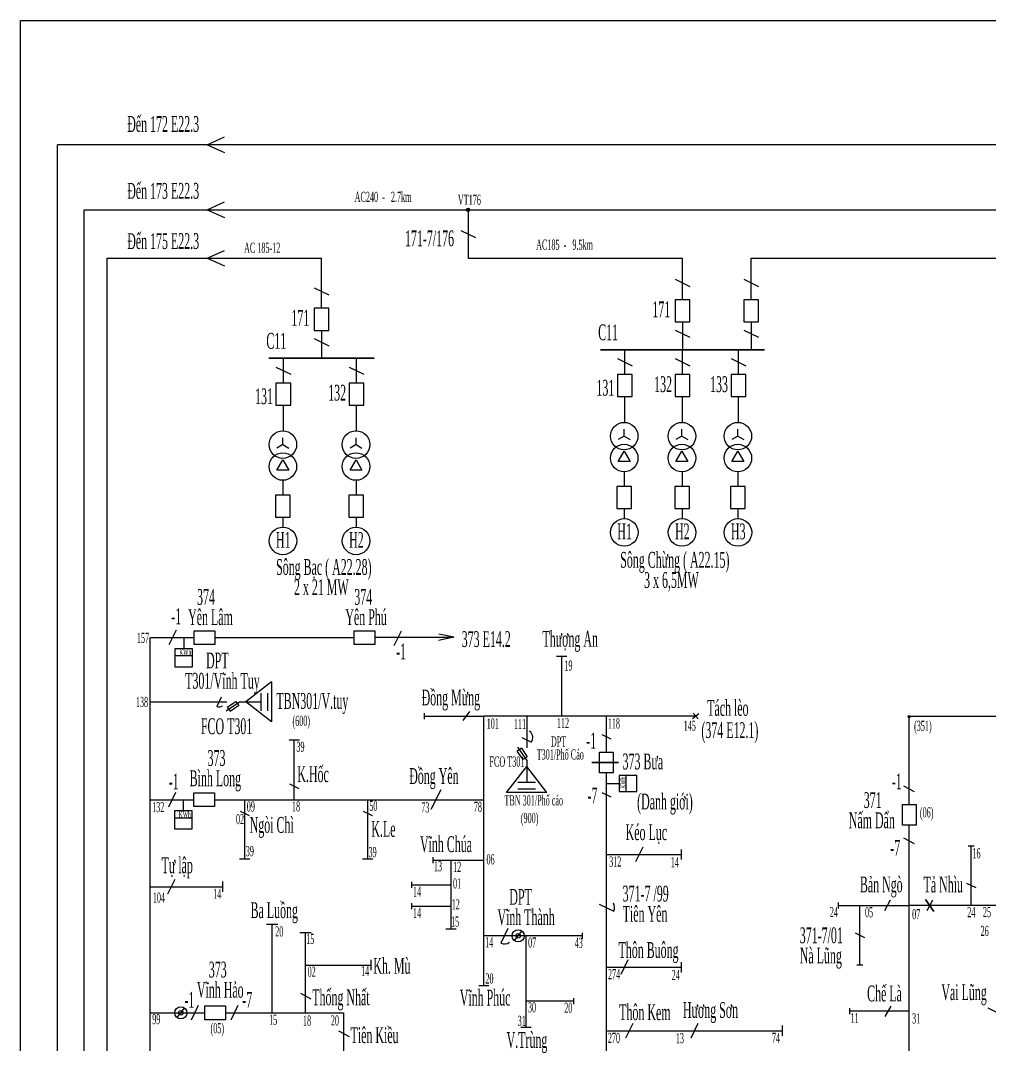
# Model space of a CAD drawing. Header units: inches. Extents: x 5954 to 16840, y 1852 to 5708.
# Drawn here: x 6032 to 6516, y 5196 to 5708 of the extents above; entities that cross this region are included whole.
import ezdxf

# ---------------------------------------------------------------- set-up
doc = ezdxf.new("R2010")
doc.units = ezdxf.units.IN
doc.header["$LTSCALE"] = 0.007
doc.header["$MEASUREMENT"] = 0
doc.layers.get('0').update_dxf_attribs({"color": 8, "lineweight": 25})
for name, color, linetype, lineweight in [('0.4+6kV', 6, 'Continuous', 25), ('DZ 35', 30, 'Continuous', 25), ('DZ110', 1, 'Continuous', 25), ('TC 110', 1, 'Continuous', 35)]:
    doc.layers.add(name, color=color, linetype=linetype, lineweight=lineweight)
doc.layers.add('Chu', color=7, linetype='Continuous')
doc.layers.add('so', color=7, linetype='Continuous')
doc.styles.add('chu', font='times.ttf', dxfattribs={"width": 0.5, "height": 0.2})

msp = doc.modelspace()

# ---------------------------------------------------------------- hatches: boundary and pattern name
at = {"layer": 'DZ 35'}
msp.add_hatch(color=256, dxfattribs=at).paths.add_polyline_path([(6474.57, 5360.09, 1), (6475.65, 5360.09, 1)])
at = {"layer": 'DZ110'}
msp.add_hatch(color=1, dxfattribs=at).paths.add_polyline_path([(6254.13, 5613.06, 1), (6255.86, 5613.06, 1)])

# ---------------------------------------------------------------- linework, layer by layer
at = {"color": 0}
msp.add_lwpolyline([(8371.67, 4027.59), (6031.74, 4027.59), (6031.74, 5707.54), (8371.67, 5707.54)], close=True, dxfattribs=at)
at = {"layer": '0.4+6kV', "color": 6}
for p, q in [((6329.94, 5487.42), (6332.92, 5492.59)), ((6332.92, 5492.59), (6335.9, 5487.42)), ((6358.74, 5487.42), (6361.72, 5492.59)), ((6361.72, 5492.59), (6364.71, 5487.42)), ((6386.65, 5487.42), (6389.63, 5492.59)), ((6389.63, 5492.59), (6392.61, 5487.42)), ((6159.64, 5483.17), (6162.62, 5488.33)), ((6162.62, 5488.33), (6165.6, 5483.17)), ((6196.13, 5483.17), (6199.11, 5488.33)), ((6199.11, 5488.33), (6202.09, 5483.17)), ((6335.9, 5487.42), (6329.94, 5487.42)), ((6364.71, 5487.42), (6358.74, 5487.42)), ((6392.61, 5487.42), (6386.65, 5487.42)), ((6165.6, 5483.17), (6159.64, 5483.17)), ((6202.09, 5483.17), (6196.13, 5483.17)), ((6332.96, 5482.27), (6332.96, 5474.91)), ((6361.76, 5482.27), (6361.76, 5474.91)), ((6389.67, 5482.27), (6389.67, 5474.91)), ((6162.66, 5478.02), (6162.66, 5470.66)), ((6199.15, 5478.02), (6199.15, 5470.66)), ((6162.66, 5459.66), (6162.66, 5454.65)), ((6199.15, 5459.66), (6199.15, 5454.65)), ((6332.96, 5463.91), (6332.96, 5458.9)), ((6332.96, 5462.86), (6332.96, 5458.9)), ((6361.76, 5463.91), (6361.76, 5458.9)), ((6361.76, 5462.86), (6361.76, 5458.9)), ((6389.67, 5463.91), (6389.67, 5458.9)), ((6389.67, 5462.86), (6389.67, 5458.9)), ((6162.66, 5458.61), (6162.66, 5454.65)), ((6199.15, 5458.61), (6199.15, 5454.65)), ((6332.96, 5455.25), (6332.96, 5455.25)), ((6361.76, 5455.25), (6361.76, 5455.25)), ((6389.67, 5455.25), (6389.67, 5455.25)), ((6162.66, 5451), (6162.66, 5451)), ((6199.15, 5451), (6199.15, 5451))]:
    msp.add_line(p, q, dxfattribs=at)
at = {"layer": '0.4+6kV', "color": 170, "ltscale": 0.06}
for p, q in [((6278.13, 5248.28), (6281.87, 5253.01)), ((6278.13, 5248.28), (6281.87, 5253.01)), ((6109.83, 5209.84), (6113.58, 5214.57)), ((6109.83, 5209.84), (6113.58, 5214.57))]:
    msp.add_line(p, q, dxfattribs=at)
at = {"layer": '0.4+6kV', "color": 6}
for centre in [(6332.92, 5489.14), (6361.72, 5489.14), (6389.63, 5489.14), (6162.62, 5484.89), (6199.11, 5484.89), (6162.66, 5447.77), (6162.66, 5447.77), (6199.15, 5447.77), (6199.15, 5447.77), (6332.96, 5452.02), (6332.96, 5452.02), (6361.76, 5452.02), (6361.76, 5452.02), (6389.67, 5452.02), (6389.67, 5452.02)]:
    msp.add_circle(centre, 6.87, dxfattribs=at)
at = {"layer": '0.4+6kV', "color": 170, "ltscale": 0.06}
for centre, radius in [((6280, 5250.64), 3.02), ((6280, 5250.64), 3.02), ((6280, 5250.64), 1.11), ((6111.71, 5212.21), 3.02), ((6111.71, 5212.21), 3.02), ((6111.71, 5212.21), 1.11)]:
    msp.add_circle(centre, radius, dxfattribs=at)
at = {"layer": 'DZ 35'}
for p, q in [((6109.34, 5403.2), (6105.78, 5395.86)), ((6096.45, 4818.69), (6096.45, 5399.52)), ((6096.67, 5399.52), (6118.44, 5399.52)), ((6113.16, 5399.53), (6113.16, 5394.08)), ((6128.75, 5399.52), (6198.24, 5399.52)), ((6208.55, 5399.76), (6247.97, 5399.66)), ((6221.61, 5402.69), (6218.05, 5395.36)), ((6117.37, 5390.34), (6108.94, 5390.34)), ((6304.31, 5390.05), (6299.17, 5390.05)), ((6301.74, 5360.37), (6301.74, 5390.05)), ((6156.96, 5377.42), (6144.1, 5367.41)), ((6156.96, 5377.42), (6156.96, 5357.41)), ((6096.67, 5367.41), (6134.64, 5367.41)), ((6131.89, 5369.71), (6129.66, 5365.12)), ((6140.98, 5367.41), (6151.78, 5367.41)), ((6156.96, 5357.41), (6144.1, 5367.41)), ((6151.78, 5363), (6151.78, 5371.83)), ((6155.15, 5363), (6155.15, 5371.83)), ((6255.71, 5362.66), (6252.48, 5358.07)), ((6233.2, 5358.85), (6233.2, 5361.88)), ((6233.2, 5360.37), (6262.89, 5360.37)), ((6262.89, 5225.62), (6262.89, 5360.37)), ((6368.54, 5360.37), (6262.89, 5360.37)), ((6284.26, 5360.37), (6284.26, 5344.56)), ((6324.03, 5342.27), (6324.03, 5360.37)), ((6366.98, 5359.09), (6370.1, 5361.65)), ((6367.24, 5361.74), (6369.84, 5358.99)), ((6475.11, 5316.15), (6475.11, 5360.09)), ((6543.04, 5360.09), (6475.11, 5360.09)), ((6170.87, 5348.29), (6165.73, 5348.29)), ((6168.3, 5318.61), (6168.3, 5348.29)), ((6286.55, 5347.32), (6281.96, 5349.54)), ((6321.74, 5351.17), (6326.32, 5348.95)), ((6284.26, 5338.22), (6284.26, 5327.42)), ((6274.25, 5322.24), (6284.26, 5335.1)), ((6294.26, 5322.24), (6284.26, 5335.1)), ((6324.03, 5175.98), (6324.03, 5331.95)), ((6166.01, 5326.49), (6170.59, 5324.27)), ((6279.84, 5327.42), (6288.67, 5327.42)), ((6324.03, 5326.64), (6330.41, 5326.64)), ((6333.93, 5322.67), (6333.93, 5330.6)), ((6109.11, 5322.27), (6105.55, 5314.94)), ((6241.43, 5323.52), (6236.5, 5313.69)), ((6294.26, 5322.24), (6274.25, 5322.24)), ((6279.84, 5324.05), (6288.67, 5324.05)), ((6321.74, 5322.27), (6326.32, 5320.05)), ((6477.72, 5322.52), (6472.5, 5325.37)), ((6096.45, 5318.61), (6118.22, 5318.61)), ((6112.93, 5318.61), (6112.93, 5313.16)), ((6128.53, 5318.61), (6262.89, 5318.61)), ((6143.56, 5318.61), (6143.56, 5288.92)), ((6204.91, 5318.61), (6204.91, 5288.92)), ((6141.27, 5312.94), (6145.85, 5310.72)), ((6202.62, 5312.94), (6207.2, 5310.72)), ((6117.14, 5309.41), (6108.72, 5309.41)), ((6475.11, 5036.84), (6475.11, 5305.84)), ((6477.72, 5296.62), (6472.5, 5299.48)), ((6504.53, 5295.51), (6507.55, 5295.51)), ((6506.04, 5265.82), (6506.04, 5295.51)), ((6324.03, 5291.25), (6361.34, 5291.25)), ((6342.15, 5294.92), (6338.59, 5287.58)), ((6361.34, 5293.82), (6361.34, 5288.68)), ((6146.13, 5288.92), (6140.99, 5288.92)), ((6207.48, 5288.92), (6202.34, 5288.92)), ((6237.67, 5286.85), (6237.67, 5289.88)), ((6237.67, 5288.36), (6262.89, 5288.36)), ((6246.45, 5288.36), (6246.45, 5253.92)), ((6096.45, 5275.18), (6132.44, 5275.18)), ((6108.71, 5278.85), (6105.15, 5271.52)), ((6132.44, 5277.75), (6132.44, 5272.61)), ((6226.98, 5274.53), (6226.98, 5277.56)), ((6226.98, 5276.04), (6246.45, 5276.04)), ((6503.75, 5276.97), (6508.33, 5274.74)), ((6226.98, 5263.9), (6226.98, 5266.92)), ((6226.98, 5265.41), (6246.45, 5265.41)), ((6320.36, 5266.54), (6327.7, 5262.98)), ((6439.82, 5264.31), (6439.82, 5267.33)), ((6439.82, 5265.82), (6475.11, 5265.82)), ((6450.5, 5236.13), (6450.5, 5265.82)), ((6465.63, 5268.43), (6462.78, 5263.21)), ((6523.99, 5265.82), (6475.11, 5265.82)), ((6486.75, 5268.43), (6483.9, 5263.21)), ((6154.44, 5256.47), (6160.15, 5256.47)), ((6157.29, 5212.21), (6157.29, 5256.47)), ((6171.05, 5252.32), (6176.75, 5252.32)), ((6173.9, 5212.21), (6173.9, 5252.32)), ((6249.02, 5253.92), (6243.88, 5253.92)), ((6312.07, 5250.64), (6262.89, 5250.64)), ((6274.88, 5254.31), (6271.33, 5246.98)), ((6283.87, 5250.64), (6283.87, 5204.84)), ((6312.07, 5249.13), (6312.07, 5252.15)), ((6448.21, 5252.09), (6452.79, 5249.86)), ((6173.9, 5236.04), (6206.57, 5236.04)), ((6206.57, 5238.61), (6206.57, 5233.47)), ((6324.03, 5234.99), (6361.34, 5234.99)), ((6334.78, 5238.65), (6331.22, 5231.32)), ((6361.34, 5237.56), (6361.34, 5232.42)), ((6448.99, 5236.13), (6452.01, 5236.13)), ((6265.46, 5225.62), (6260.32, 5225.62)), ((6171.43, 5222.02), (6176.64, 5219.17)), ((6307.82, 5216.55), (6307.82, 5219.58)), ((6120.37, 5215.87), (6116.81, 5208.54)), ((6140.22, 5215.87), (6136.66, 5208.54)), ((6307.82, 5218.07), (6283.87, 5218.07)), ((6445.42, 5211.49), (6445.42, 5214.51)), ((6465.85, 5215.61), (6462.99, 5210.39)), ((6514.31, 5214.65), (6518.9, 5212.43)), ((6096.45, 5212.21), (6123.68, 5212.21)), ((6133.99, 5212.21), (6192.92, 5212.21)), ((6192.92, 5212.21), (6192.92, 5088.45)), ((6475.11, 5213), (6445.42, 5213)), ((6286.44, 5204.84), (6281.3, 5204.84)), ((6337.16, 5206.91), (6333.61, 5199.58)), ((6369.68, 5206.91), (6366.12, 5199.58)), ((6411.76, 5205.82), (6411.76, 5200.68)), ((6190.45, 5203.21), (6195.66, 5200.36)), ((6324.03, 5203.25), (6411.76, 5203.25))]:
    msp.add_line(p, q, dxfattribs=at)
at = {"layer": 'DZ 35', "ltscale": 0.06}
for p, q in [((6247.97, 5399.66), (6240.28, 5398.05)), ((6247.97, 5399.66), (6240.35, 5401.26)), ((6134.37, 5362.88), (6140.98, 5367.41)), ((6134.9, 5364.77), (6139.19, 5367.7)), ((6139.19, 5367.7), (6140.59, 5365.64)), ((6134.9, 5364.78), (6136.3, 5362.72)), ((6140.59, 5365.64), (6136.3, 5362.71)), ((6281.62, 5344.3), (6279.56, 5342.9)), ((6282.48, 5338.61), (6279.56, 5342.9)), ((6279.72, 5344.83), (6284.26, 5338.22)), ((6281.61, 5344.3), (6284.54, 5340.01)), ((6284.54, 5340.01), (6282.48, 5338.61))]:
    msp.add_line(p, q, dxfattribs=at)
at = {"layer": 'DZ 35'}
for points in [[(6128.75, 5396.09), (6118.44, 5396.09), (6118.44, 5402.97), (6128.75, 5402.97)], [(6208.55, 5396.09), (6198.24, 5396.09), (6198.24, 5402.97), (6208.55, 5402.97)], [(6108.94, 5394.08), (6117.37, 5394.08), (6117.37, 5384.74), (6108.94, 5384.74)], [(6320.59, 5331.95), (6320.59, 5342.27), (6327.47, 5342.27), (6327.47, 5331.95)], [(6330.41, 5330.6), (6330.41, 5322.67), (6339.2, 5322.67), (6339.2, 5330.6)], [(6128.53, 5315.17), (6118.22, 5315.17), (6118.22, 5322.04), (6128.53, 5322.04)], [(6471.67, 5305.84), (6471.67, 5316.15), (6478.55, 5316.15), (6478.55, 5305.84)], [(6108.72, 5313.16), (6117.14, 5313.16), (6117.14, 5303.82), (6108.72, 5303.82)], [(6133.99, 5208.77), (6123.68, 5208.77), (6123.68, 5215.65), (6133.99, 5215.65)]]:
    msp.add_lwpolyline(points, close=True, dxfattribs=at)
msp.add_circle((6475.11, 5360.09), 0.54, dxfattribs=at)
for centre, radius, start, end in [((6130.77, 5367.41), 2.55, 244.1246, 311.9386), ((6283.33, 5349.64), 3.97, 324.1641, 53.3301), ((6324.03, 5264.76), 4.07, 334.1246, 31.6535), ((6273.11, 5250.64), 4.07, 244.1246, 309.6777)]:
    msp.add_arc(centre, radius, start, end, dxfattribs=at)
at = {"layer": 'DZ110', "color": 1}
for p, q in [((6124.93, 5645.51), (6133.53, 5649.4)), ((6050.26, 4453.51), (6050.26, 5645.51)), ((7030.97, 5645.51), (6050.26, 5645.51)), ((6124.93, 5645.51), (6133.53, 5641.61)), ((6063.42, 5613.06), (6684.22, 5613.06)), ((6063.42, 4457.62), (6063.42, 5613.06)), ((6124.93, 5613.06), (6133.53, 5616.96)), ((6124.93, 5613.06), (6133.53, 5609.17)), ((6254.99, 5613.06), (6254.99, 5588.9)), ((6251.33, 5602.76), (6258.66, 5599.2)), ((6124.93, 5588.9), (6133.53, 5592.8)), ((6074.93, 4457.62), (6074.93, 5588.9)), ((6074.93, 5588.9), (6181.9, 5588.9)), ((6124.93, 5588.9), (6133.53, 5585.01)), ((6181.9, 5563.87), (6181.9, 5588.9)), ((6254.99, 5588.9), (6361.96, 5588.9)), ((6361.96, 5568.12), (6361.96, 5588.9)), ((6396.27, 5568.12), (6396.27, 5588.9)), ((6396.27, 5588.9), (6543.56, 5588.9)), ((6358.3, 5578.4), (6365.63, 5574.85)), ((6392.61, 5578.4), (6399.94, 5574.85)), ((6178.23, 5574.15), (6185.56, 5570.6)), ((6361.96, 5557.13), (6361.96, 5543.2)), ((6396.27, 5557.13), (6396.27, 5543.2)), ((6181.9, 5552.87), (6181.9, 5538.95)), ((6358.3, 5553.01), (6365.63, 5549.45)), ((6392.61, 5553.01), (6399.94, 5549.45)), ((6178.23, 5548.76), (6185.56, 5545.2)), ((6333.16, 5530.82), (6333.16, 5543.2)), ((6361.96, 5530.82), (6361.96, 5543.2)), ((6389.87, 5530.82), (6389.87, 5543.2)), ((6162.86, 5526.57), (6162.86, 5538.95)), ((6199.35, 5526.57), (6199.35, 5538.95)), ((6329.5, 5538.79), (6336.83, 5535.23)), ((6358.3, 5538.79), (6365.63, 5535.23)), ((6386.2, 5538.79), (6393.53, 5535.23)), ((6159.19, 5534.54), (6166.53, 5530.98)), ((6195.68, 5534.54), (6203.02, 5530.98)), ((6162.86, 5502.71), (6162.86, 5515.57)), ((6199.35, 5502.71), (6199.35, 5515.57)), ((6333.16, 5506.96), (6333.16, 5519.82)), ((6361.96, 5506.96), (6361.96, 5519.82)), ((6389.87, 5506.96), (6389.87, 5519.82)), ((6332.92, 5500.09), (6329.94, 5498.37)), ((6332.92, 5500.09), (6332.92, 5503.54)), ((6332.92, 5500.09), (6335.9, 5498.37)), ((6361.72, 5500.09), (6358.74, 5498.37)), ((6361.72, 5500.09), (6361.72, 5503.54)), ((6361.72, 5500.09), (6364.71, 5498.37)), ((6389.63, 5500.09), (6386.65, 5498.37)), ((6389.63, 5500.09), (6389.63, 5503.54)), ((6389.63, 5500.09), (6392.61, 5498.37)), ((6162.62, 5495.84), (6159.64, 5494.12)), ((6162.62, 5495.84), (6162.62, 5499.29)), ((6162.62, 5495.84), (6165.6, 5494.12)), ((6199.11, 5495.84), (6196.13, 5494.12)), ((6199.11, 5495.84), (6199.11, 5499.29)), ((6199.11, 5495.84), (6202.09, 5494.12))]:
    msp.add_line(p, q, dxfattribs=at)
for points in [[(6365.63, 5557.13), (6365.63, 5568.12), (6358.3, 5568.12), (6358.3, 5557.13)], [(6399.94, 5557.13), (6399.94, 5568.12), (6392.61, 5568.12), (6392.61, 5557.13)], [(6185.56, 5552.87), (6185.56, 5563.87), (6178.23, 5563.87), (6178.23, 5552.87)], [(6336.83, 5519.82), (6336.83, 5530.82), (6329.5, 5530.82), (6329.5, 5519.82)], [(6365.63, 5519.82), (6365.63, 5530.82), (6358.3, 5530.82), (6358.3, 5519.82)], [(6393.53, 5519.82), (6393.53, 5530.82), (6386.2, 5530.82), (6386.2, 5519.82)], [(6166.53, 5515.57), (6166.53, 5526.57), (6159.19, 5526.57), (6159.19, 5515.57)], [(6203.02, 5515.57), (6203.02, 5526.57), (6195.68, 5526.57), (6195.68, 5515.57)], [(6336.63, 5463.91), (6336.63, 5474.91), (6329.3, 5474.91), (6329.3, 5463.91)], [(6365.43, 5463.91), (6365.43, 5474.91), (6358.1, 5474.91), (6358.1, 5463.91)], [(6393.33, 5463.91), (6393.33, 5474.91), (6386, 5474.91), (6386, 5463.91)], [(6166.33, 5459.66), (6166.33, 5470.66), (6158.99, 5470.66), (6158.99, 5459.66)], [(6202.82, 5459.66), (6202.82, 5470.66), (6195.48, 5470.66), (6195.48, 5459.66)]]:
    msp.add_lwpolyline(points, close=True, dxfattribs=at)
for centre, radius in [((6254.99, 5613.06), 0.864), ((6332.92, 5500.09), 6.87), ((6361.72, 5500.09), 6.87), ((6389.63, 5500.09), 6.87), ((6162.62, 5495.84), 6.87), ((6199.11, 5495.84), 6.87)]:
    msp.add_circle(centre, radius, dxfattribs=at)
at = {"layer": 'TC 110', "color": 1}
for p, q in [((6321.09, 5543.2), (6402.84, 5543.2)), ((6155.55, 5538.95), (6208.25, 5538.95)), ((6316.83, 5337.11), (6330.1, 5337.11)), ((6483.26, 5268.82), (6487.39, 5262.82))]:
    msp.add_line(p, q, dxfattribs=at)

# ---------------------------------------------------------------- texts
at = {"layer": 'Chu', "style": 'chu', "width": 0.5}
for s, height, p in [('171-7/176', 7.882, (6223.54, 5594.88)), ('171', 7.882, (6346.95, 5559.46)), ('171', 7.882, (6166.88, 5555.21)), ('C11', 7.882, (6154.38, 5543.72)), ('C11', 7.882, (6319.93, 5547.97)), ('132', 7.882, (6185.24, 5517.82)), ('131', 7.882, (6319.06, 5520.3)), ('132', 7.882, (6347.86, 5522.08)), ('133', 7.882, (6375.76, 5522.08)), ('131', 7.882, (6148.76, 5516.05)), ('H1', 7.882, (6329.48, 5448.59)), ('H2', 7.882, (6358.28, 5448.59)), ('H3', 7.882, (6386.19, 5448.59)), ('H1', 7.882, (6159.18, 5444.34)), ('H2', 7.882, (6195.67, 5444.34)), ('-1', 7.882, (6106.93, 5406.21)), ('KWh', 3.043, (6110.91, 5390.7)), ('-1', 7.882, (6219.12, 5388.68)), ('-1', 7.882, (6313.96, 5344.13)), ('-1', 7.882, (6105.71, 5323.79)), ('-1', 7.882, (6466.45, 5323.85)), ('-7', 7.882, (6314.58, 5316.79)), ('KWh', 3.043, (6110.68, 5309.77)), ('-7', 7.882, (6465.65, 5290.67)), ('-1', 7.882, (6113.52, 5214.81)), ('-7', 7.882, (6142.37, 5214.81))]:
    msp.add_text(s, height=height, dxfattribs=at).set_placement(p)
msp.add_text('KWh', height=2.864, rotation=90, dxfattribs=at).set_placement((6333.7, 5324.24))
at = {"layer": 'Chu', "style": 'chu'}
for s, insert, char_height, width, attachment_point, line_spacing_factor in [('{\\fTimes New Roman|b0|i0|c238|p18;Đ}ến 172 E22.3', (6084.97, 5659.84), 7.8819, 79.8495, 1, 0.769231), ('{\\fTimes New Roman|b0|i0|c238|p18;Đ}ến 173 E22.3', (6084.97, 5626.47), 7.8819, 79.8495, 1, 0.769231), ('{\\fTimes New Roman|b0|i0|c238|p18;Đ}ến 175 E22.3', (6084.97, 5601.38), 7.8819, 79.8495, 1, 0.769231), ('Sông Bạc ( A22.28) \\P      2 x 21 MW', (6159.25, 5438.71), 7.8819, 79.8495, 1, 0.769231), ('Sông Chừng ( A22.15)\\P        3 x 6,5MW', (6330.93, 5442.29), 7.8819, 54.2721, 1, 0.769231), ('   374\\PYên Lâm', (6115.35, 5405.67), 7.882, 59.8125, 7, 0.769231), ('   374\\PYên Phú', (6193.79, 5405.67), 7.882, 59.8125, 7, 0.769231), ('Th{\\fTimes New Roman|b0|i0|c163|p18;ư}ợng An', (6292.12, 5392.36), 7.8819, 28.7951, 7, 0.769231), ('373 E14.2', (6251.85, 5394.67), 7.882, 59.8125, 7, 0.769231), ('       DPT\\PT301{\\fTimes New Roman|b0|i0|c163|p18;/Vĩnh Tuy}', (6113.89, 5371.43), 7.8819, 59.8125, 7, 0.769231), ('{\\fTimes New Roman|b0|i0|c238|p18;Đ}ồng Mừng', (6231.83, 5363.11), 7.8819, 59.8125, 7, 0.769231), ('TBN301/V.tuy', (6159.4, 5361.35), 7.8819, 85.5445, 7, 0.769231), ('{\\fTimes New Roman|b0|i0|c0|p18;Tách lèo\\fTimes New Roman|b0|i0|c238|p18;}', (6374.29, 5360.35), 7.8819, 59.8125, 7, 0.769231), ('{\\fTimes New Roman|b0|i0|c0|p18;FCO T301}', (6121.73, 5351.22), 7.8819, 59.8125, 7, 0.769231), ('(374 E12.1)', (6371.42, 5346.84), 7.8819, 42.4591, 7, 0.769231), ('      373\\PBình Long', (6116.13, 5322.75), 7.882, 59.8125, 7, 0.769231), ('373 B{\\fTimes New Roman|b0|i0|c163|p18;ư}a', (6332.09, 5333.63), 7.8819, 40.4306, 7, 0.769231), ('{\\fTimes New Roman|b0|i0|c0|p18;K.Hốc\\fTimes New Roman|b0|i0|c238|p18;}', (6169.85, 5327.24), 7.8819, 59.8125, 7, 0.769231), ('   \\P{\\fTimes New Roman|b0|i0|c238|p18;Đ}ồng Yên', (6225.65, 5323.89), 7.8819, 59.8125, 7, 0.769231), ('(Danh giới)', (6367.14, 5321.62), 7.8819, 38.7375, 3, 1.2), ('     371\\PNấm Dẩn', (6444.97, 5304.24), 7.882, 40.4306, 7, 0.769231), ('{\\fTimes New Roman|b0|i0|c0|p18;Ngòi Chì\\fTimes New Roman|b0|i0|c238|p18;}', (6146.07, 5309.98), 7.8819, 59.8125, 1, 0.769231), ('{\\fTimes New Roman|b0|i0|c0|p18;K.Le\\fTimes New Roman|b0|i0|c238|p18;}', (6206.77, 5307.96), 7.8819, 59.8125, 1, 0.769231), ('Kéo Lục', (6333.63, 5296.44), 7.882, 59.8125, 7, 0.769231), ('Vĩnh Chúa', (6231.02, 5292.29), 7.882, 59.8125, 7, 0.769231), ('Tự lập', (6102.12, 5279.36), 7.882, 59.8125, 7, 0.769231), ('Bản Ngò', (6450.5, 5269.78), 7.882, 40.4306, 7, 0.769231), ('{\\fTimes New Roman|b0|i0|c0|p18;Tả Nhìu\\fTimes New Roman|b0|i0|c238|p18;}', (6482.25, 5272.2), 7.8819, 40.4306, 7, 0.769231), ('371-7 /99\\PTiên Yên', (6332.15, 5257.59), 7.882, 59.8125, 7, 0.769231), ('    DPT\\PVĩnh Thành', (6269.66, 5255.87), 7.882, 59.8125, 7, 0.769231), ('Ba Luồng', (6146.51, 5256.9), 7.882, 29.5833, 7, 0.769231), ('371-7/01\\PNà Lũng', (6420.5, 5234.28), 7.882, 40.4306, 7, 0.769231), ('Thôn Buông', (6330.09, 5237.03), 7.882, 59.8125, 7, 0.769231), ('Kh. Mù', (6207.77, 5231.56), 7.882, 21.4387, 7, 0.769231), ('    373\\PVĩnh Hảo', (6119.73, 5219.6), 7.882, 59.8125, 7, 0.769231), ('Thống Nhất', (6177.3, 5213.41), 7.882, 59.8125, 7, 0.769231), ('Vĩnh Phúc', (6250.87, 5215.68), 7.882, 59.8125, 7, 0.769231), ('Chế Là', (6454.1, 5217.83), 7.882, 40.4306, 7, 0.769231), ('Vai Lũng', (6491.15, 5215.98), 7.882, 40.4306, 7, 0.769231), ('Thôn Kem', (6330.42, 5208.45), 7.882, 59.8125, 7, 0.769231), ('H{\\fTimes New Roman|b0|i0|c163|p18;ươ}ng S{\\fTimes New Roman|b0|i0|c163|p18;ơ}n', (6362.2, 5207.1), 7.8819, 59.8125, 7, 0.769231), ('{\\fTimes New Roman|b0|i0|c0|p18;Tiên Kiều\\fTimes New Roman|b0|i0|c238|p18;}', (6196.38, 5197), 7.8819, 59.8125, 7, 0.769231), ('V.Trùng', (6274.24, 5192.12), 7.882, 59.8125, 7, 0.769231)]:
    msp.add_mtext(s, dxfattribs=dict(at, insert=insert, char_height=char_height, width=width, attachment_point=attachment_point, line_spacing_factor=line_spacing_factor))
at = {"layer": 'so', "style": 'chu', "width": 0.5}
for s, height, p in [('AC240  -   2.7km', 5.0525, (6198.42, 5617)), ('VT176', 5.052, (6249.93, 5615.54)), ('AC185  -   9.5km', 5.0525, (6288.96, 5593.16)), ('AC 185-12 ', 5.052, (6143.25, 5591.6)), ('157', 5.052, (6089.79, 5396.88)), ('19', 5.052, (6303.07, 5383.06)), ('138', 5.052, (6089.3, 5364.87)), ('(600)', 5.052, (6167.4, 5355.46)), ('101', 5.052, (6264.31, 5354.09)), ('111', 5.052, (6277.91, 5353.92)), ('112', 5.052, (6299.36, 5354.38)), ('118', 5.052, (6324.73, 5354.17)), ('145', 5.052, (6362.59, 5353.04)), ('(351)', 5.052, (6477.53, 5352.98)), ('132', 5.052, (6097.4, 5312.4)), ('09', 5.052, (6144.63, 5312.7)), ('18', 5.052, (6167.16, 5312.77)), ('50', 5.052, (6205.76, 5313)), ('73', 5.052, (6231.69, 5312.28)), ('78', 5.052, (6257.89, 5312.54)), ('02', 5.052, (6139.23, 5306.41)), ('(900)', 5.052, (6281.33, 5306.93)), ('(06)', 5.052, (6480.44, 5309.75)), ('39', 5.052, (6144.13, 5290.43)), ('39', 5.052, (6205.35, 5289.93)), ('06', 5.052, (6264.21, 5286.32)), ('312', 5.052, (6325.41, 5285.19)), ('13', 5.052, (6238.01, 5282.9)), ('12', 5.052, (6247.54, 5282.53)), ('14', 5.052, (6356.14, 5284.88)), ('14', 5.052, (6227.52, 5270.21)), ('01', 5.052, (6247.54, 5274.3)), ('104', 5.052, (6097.74, 5267.25)), ('14', 5.052, (6127.87, 5269.13)), ('12', 5.052, (6246.85, 5263.85)), ('05', 5.052, (6453.06, 5259.92)), ('14', 5.052, (6227.52, 5259.57)), ('15', 5.052, (6246.52, 5255.27)), ('07', 5.052, (6476.56, 5258.92)), ('20', 5.052, (6158.79, 5250.32)), ('15', 5.052, (6174.23, 5246.61)), ('14', 5.052, (6263.53, 5244.94)), ('07', 5.052, (6284.97, 5244.81)), ('43', 5.052, (6308.22, 5244.58)), ('02', 5.052, (6174.99, 5230.25)), ('14', 5.052, (6201.63, 5230.56)), ('274', 5.052, (6324.82, 5228.97)), ('20', 5.052, (6263.67, 5226.82)), ('24', 5.052, (6356.6, 5228.58)), ('30', 5.052, (6284.9, 5212.45)), ('20', 5.052, (6302.99, 5212.23)), ('99', 5.052, (6097.44, 5206.59)), ('15', 5.052, (6155.75, 5206.26)), ('18', 5.052, (6172.66, 5205.85)), ('20', 5.052, (6186.56, 5205.91)), ('31', 5.052, (6279.8, 5205.7)), ('11', 5.052, (6445.86, 5207.06)), ('31', 5.052, (6476.54, 5206.93)), ('(05)', 5.052, (6126.54, 5202.04)), ('270', 5.052, (6324.76, 5197.19)), ('13', 5.052, (6358.68, 5197.06)), ('74', 5.052, (6406.58, 5197.19))]:
    msp.add_text(s, height=height, dxfattribs=at).set_placement(p)
for s, p in [('39', (6169.38, 5342.52)), ('16', (6506.63, 5289.37)), ('24', (6435.49, 5259.99)), ('24', (6504.07, 5259.95)), ('25', (6511.89, 5260)), ('26', (6510.73, 5250.6))]:
    msp.add_text(s, height=5.052, rotation=360, dxfattribs=at).set_placement(p)
at = {"layer": 'so', "char_height": 5.0525, "attachment_point": 1, "line_spacing_factor": 0.769231, "style": 'chu'}
for s, insert, width in [('        DPT\\P T301{\\fTimes New Roman|b0|i0|c163|p18;/Phố Cáo}', (6288.25, 5350.2), 24.1693), ('{\\fTimes New Roman|b0|i0|c0|p18;FCO T301}', (6265.69, 5340.17), 24.1693), ('TBN 301/Phố cáo', (6273.14, 5320.81), 27.1936)]:
    msp.add_mtext(s, dxfattribs=dict(at, insert=insert, width=width))

doc.saveas('drawing.dxf')
